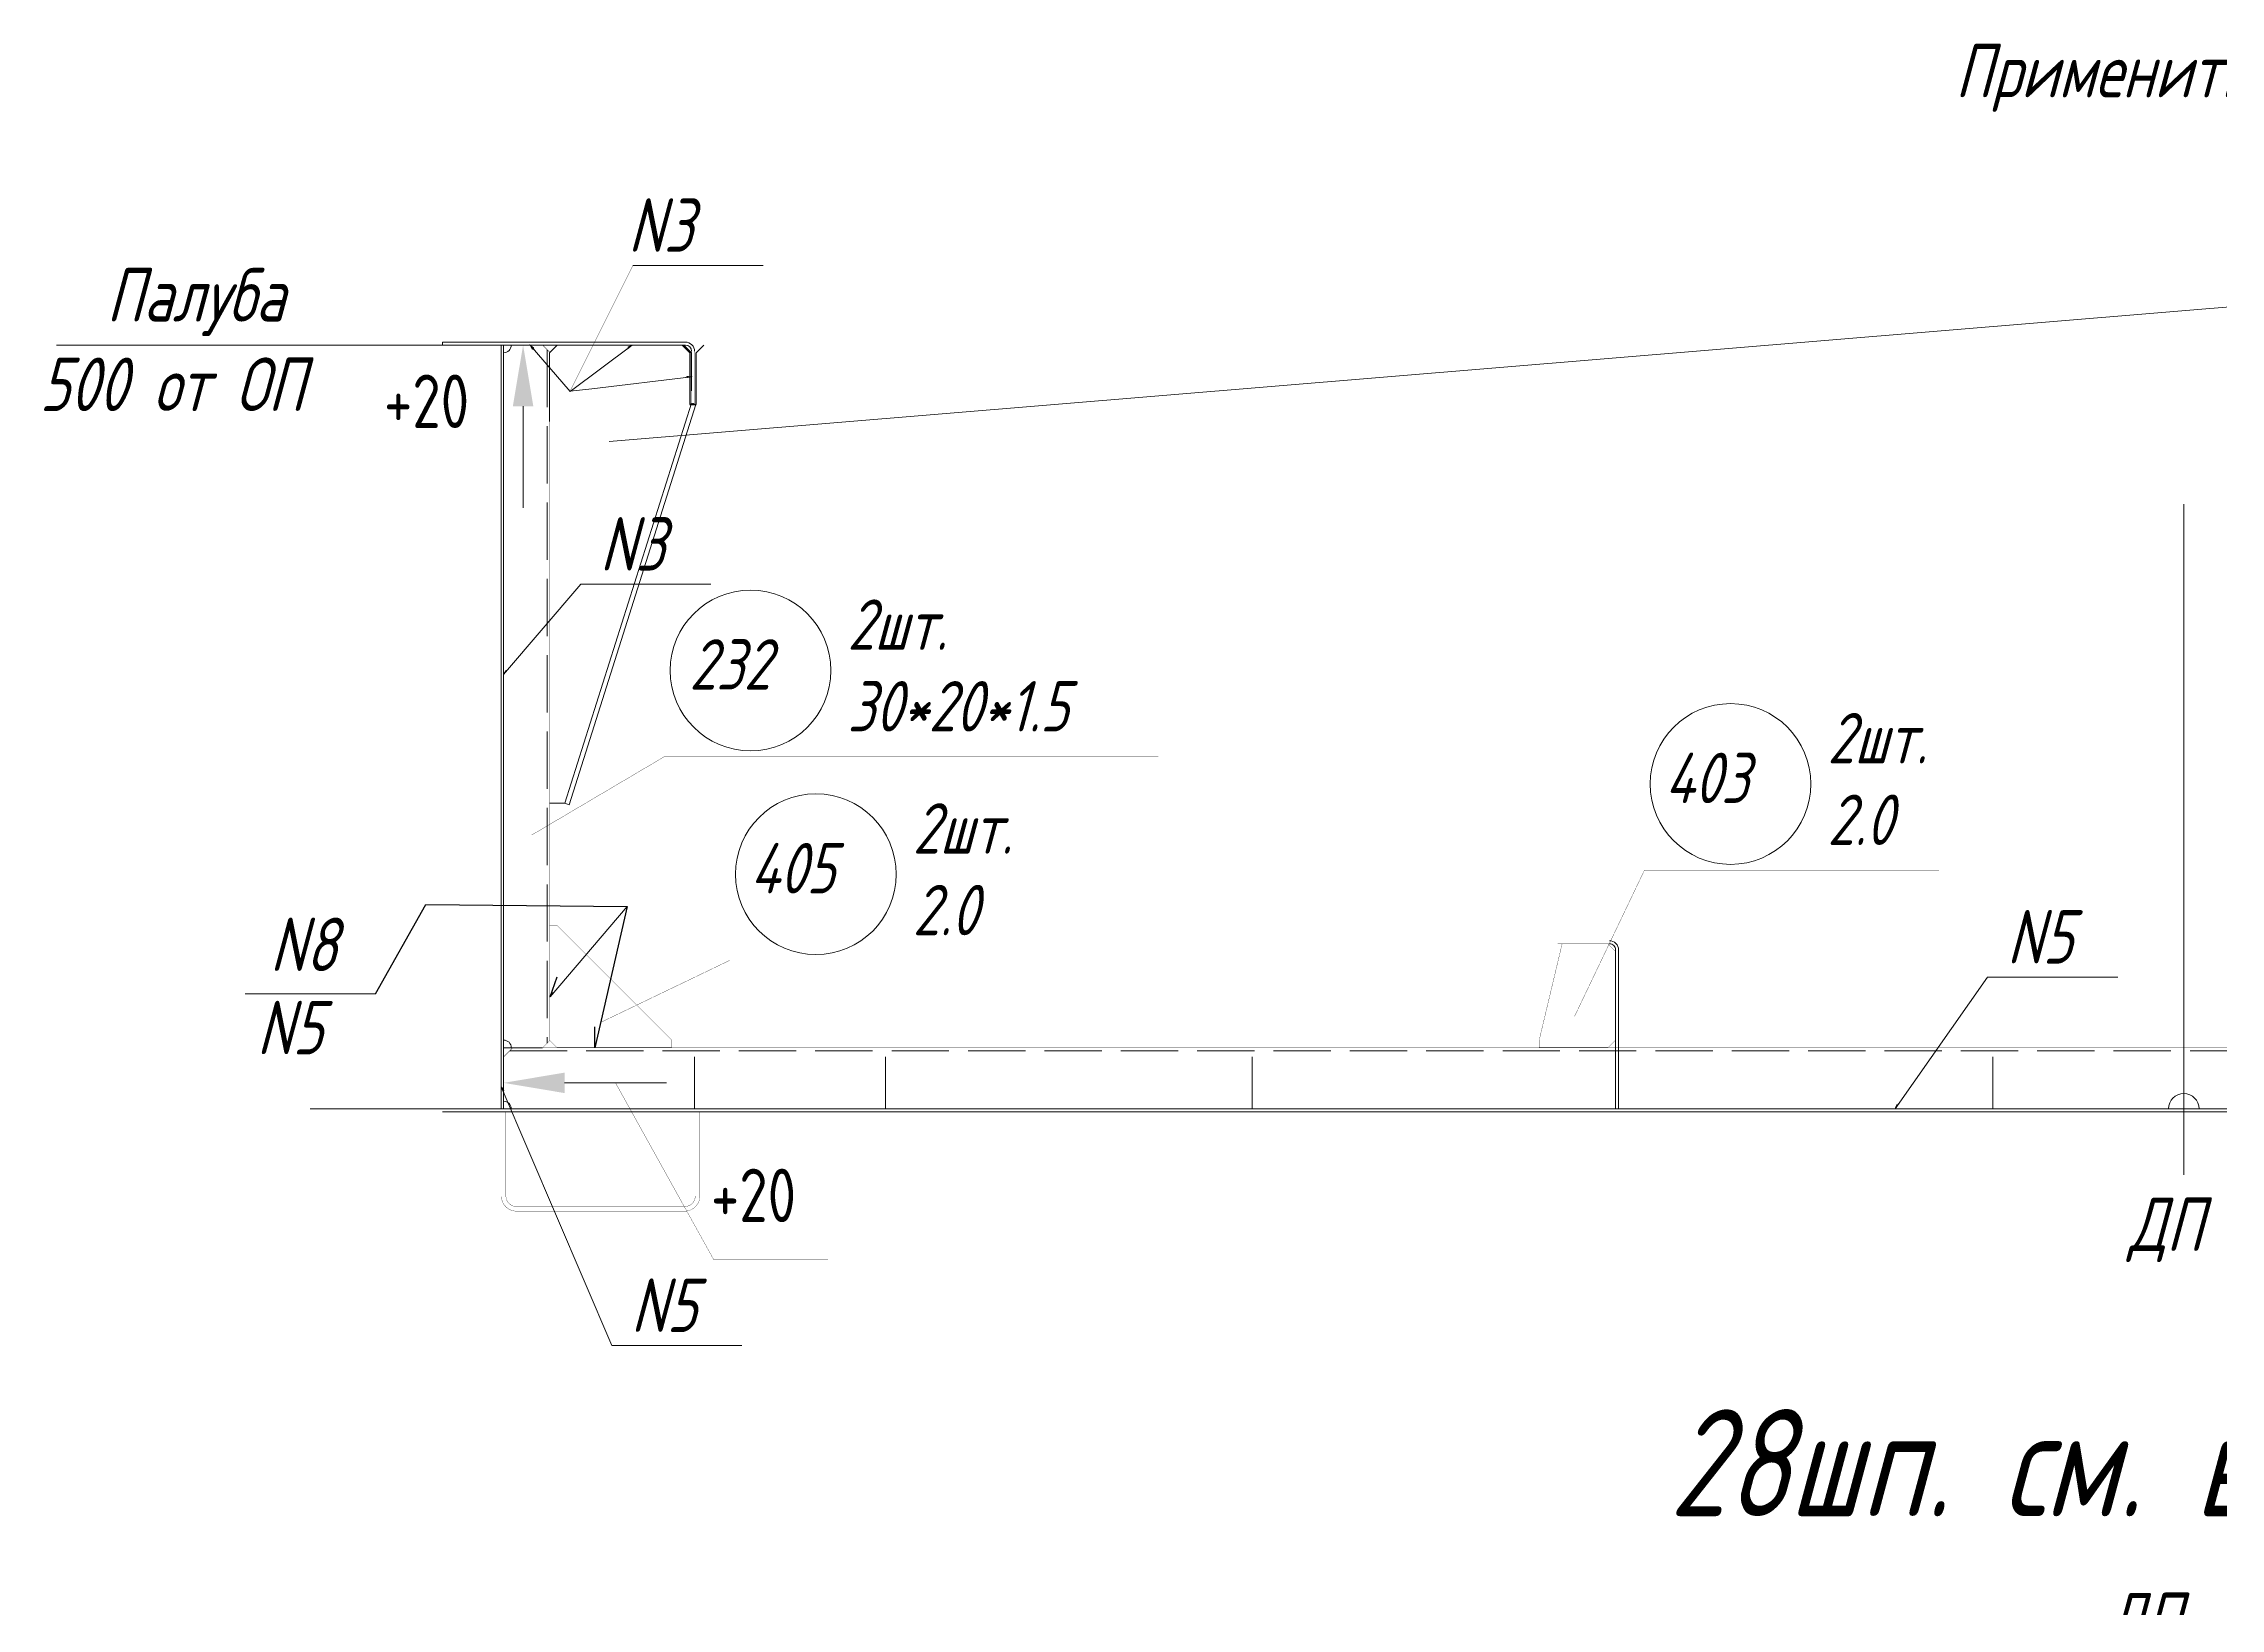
# Model space of a CAD drawing. Header units: millimetres. Extents: x 77380 to 135900, y -10260 to 17301.
# Drawn here: x 124718 to 126143, y 790 to 1814 of the extents above; entities that cross this region are included whole.
import ezdxf

# ---------------------------------------------------------------- set-up
doc = ezdxf.new("R2010")
doc.units = ezdxf.units.MM
for name, pattern in [('K5LT32768', [0]), ('K5LT32769', [50, 37.5, -12.5]), ('K5LT32770', [0]), ('K5LT32772', [0]), ('K5LT32773', [50, 37.5, -12.5]), ('K5LT32780', [0]), ('K5LT32784', [850.2, 600, -125, 0.2, -125]), ('K5LT32789', [340.2, 240, -50, 0.2, -50]), ('K5LT32790', [0]), ('K5LT32831', [0]), ('K5LT32835', [0]), ('K5LT_THIN', [0])]:
    doc.linetypes.add(name, pattern=pattern)
doc.styles.add('KTEXTSTYLE', font='GOST_AU.SHX', dxfattribs={"width": 0.96, "height": 5})

# ---------------------------------------------------------------- blocks, each defined once
blk = doc.blocks.new('U177')
blk.add_hatch(color=7).paths.add_polyline_path([(124479.8, 16207), (124493.2, 16207), (124486.5, 16247)])
at = {"color": 7, "linetype": 'K5LT32831', "lineweight": 9}
blk.add_line((124486.5, 16207), (124486.5, 16140.5), dxfattribs=at)
blk = doc.blocks.new('U178')
blk.add_hatch(color=7).paths.add_polyline_path([(124513.7, 15757.3), (124513.7, 15770.7), (124473.7, 15764)])
at = {"color": 7, "linetype": 'K5LT32831', "lineweight": 9}
blk.add_line((124513.7, 15764), (124580.3, 15764), dxfattribs=at)
blk = doc.blocks.new('U180')
at = {"color": 7, "linetype": 'K5LT_THIN', "lineweight": 18}
for p, q in [((125445.3, 15833.2), (125384.7, 15747)), ((125384.7, 15747), (125387, 15750.3))]:
    blk.add_line(p, q, dxfattribs=at)
at = {"color": 7, "linetype": 'K5LT32835', "lineweight": 18}
for p, q in [((125385.4, 15748.6), (125385.9, 15748.7)), ((125385.4, 15748.6), (125385.5, 15748.1)), ((125385.4, 15748.5), (125385.9, 15748.6)), ((125385.5, 15748.8), (125386.1, 15748.9)), ((125385.5, 15748.8), (125385.6, 15748.3)), ((125385.5, 15748.7), (125386, 15748.8)), ((125385.5, 15748.7), (125386, 15748.8)), ((125385.5, 15748.7), (125385.6, 15748.2)), ((125385.6, 15749.1), (125386.3, 15749.2)), ((125385.6, 15749), (125386.2, 15749.1)), ((125385.6, 15748.9), (125386.2, 15749.1)), ((125385.6, 15749), (125385.7, 15748.4)), ((125385.6, 15748.9), (125386.1, 15749)), ((125385.6, 15748.9), (125385.7, 15748.3)), ((125385.7, 15749.3), (125386.4, 15749.4)), ((125385.7, 15749.2), (125386.4, 15749.3)), ((125385.7, 15749.2), (125386.3, 15749.3)), ((125385.7, 15749.2), (125385.8, 15748.6)), ((125385.7, 15749.1), (125385.8, 15748.5)), ((125385.8, 15749.5), (125386.3, 15749.6)), ((125385.8, 15749.4), (125386.3, 15749.5)), ((125385.8, 15749.4), (125386.4, 15749.5)), ((125385.8, 15749.4), (125385.9, 15748.7)), ((125385.8, 15749.3), (125385.9, 15748.6)), ((125385.9, 15749.8), (125386.1, 15748.9)), ((125385.9, 15749.7), (125386, 15748.9)), ((125385.9, 15749.7), (125386, 15749.7)), ((125385.9, 15749.6), (125386.1, 15749.7)), ((125385.9, 15749.6), (125386, 15748.8)), ((125385.9, 15749.6), (125386.2, 15749.6)), ((125386, 15749.8), (125386.1, 15749)), ((125386, 15749.8), (125386, 15749.8)), ((125386.1, 15749.7), (125386.2, 15749.1)), ((125386.2, 15749.7), (125386.2, 15749.2)), ((125386.2, 15749.6), (125386.3, 15749.2)), ((125386.3, 15749.6), (125386.3, 15749.3)), ((125386.4, 15749.5), (125386.4, 15749.4)), ((125386.5, 15749.5), (125386.5, 15749.5)), ((125384.7, 15747), (125384.7, 15747)), ((125384.8, 15747.3), (125384.9, 15747.3)), ((125384.8, 15747.2), (125384.9, 15747.2)), ((125384.8, 15747.2), (125384.9, 15747.2)), ((125384.8, 15747.1), (125384.8, 15747.1)), ((125384.8, 15747.1), (125384.8, 15747.1)), ((125384.8, 15747.1), (125384.8, 15747.1)), ((125384.9, 15747.5), (125385, 15747.3)), ((125384.9, 15747.5), (125385.1, 15747.5)), ((125384.9, 15747.4), (125384.9, 15747.2)), ((125384.9, 15747.4), (125385, 15747.4)), ((125384.9, 15747.3), (125385, 15747.4)), ((125385, 15747.7), (125385.1, 15747.5)), ((125385, 15747.7), (125385.2, 15747.7)), ((125385, 15747.6), (125385.2, 15747.7)), ((125385, 15747.6), (125385, 15747.4)), ((125385, 15747.6), (125385.1, 15747.6)), ((125385.1, 15747.9), (125385.2, 15747.6)), ((125385.1, 15747.9), (125385.4, 15747.9)), ((125385.1, 15747.8), (125385.3, 15747.9)), ((125385.1, 15747.8), (125385.1, 15747.5)), ((125385.1, 15747.8), (125385.3, 15747.8)), ((125385.2, 15748.2), (125385.6, 15748.2)), ((125385.2, 15748.1), (125385.5, 15748.2)), ((125385.2, 15748.1), (125385.3, 15747.8)), ((125385.2, 15748), (125385.5, 15748.1)), ((125385.2, 15748), (125385.2, 15747.7)), ((125385.2, 15748), (125385.4, 15748)), ((125385.3, 15748.4), (125385.8, 15748.5)), ((125385.3, 15748.4), (125385.4, 15748)), ((125385.3, 15748.3), (125385.7, 15748.4)), ((125385.3, 15748.3), (125385.4, 15747.9)), ((125385.3, 15748.3), (125385.7, 15748.3)), ((125385.3, 15748.2), (125385.3, 15747.8)), ((125385.4, 15748.5), (125385.5, 15748.1)), ((125385.4, 15748.5), (125385.8, 15748.5))]:
    blk.add_line(p, q, dxfattribs=at)
at = {"color": 7, "linetype": 'K5LT32835', "const_width": 0.18}
blk.add_lwpolyline([(125386.5, 15749.5), (125384.7, 15747), (125386, 15749.8)], close=True, dxfattribs=at)
blk = doc.blocks.new('U182')
at = {"color": 7, "linetype": 'K5LT_THIN', "lineweight": 18}
for p, q in [((124524.2, 16090.4), (124473.7, 16031.3)), ((124473.7, 16031.3), (124476.3, 16034.4))]:
    blk.add_line(p, q, dxfattribs=at)
at = {"color": 7, "linetype": 'K5LT32835', "lineweight": 18}
for p, q in [((124475, 16033.7), (124475.6, 16033.7)), ((124475, 16033.6), (124475.7, 16033.6)), ((124475.1, 16033.8), (124475.2, 16033)), ((124475.1, 16033.8), (124475.5, 16033.8)), ((124475.1, 16033.7), (124475.5, 16033.8)), ((124475.1, 16033.7), (124475.1, 16032.9)), ((124475.2, 16034), (124475.3, 16033.1)), ((124475.2, 16034), (124475.2, 16034)), ((124475.2, 16033.9), (124475.2, 16033.1)), ((124475.2, 16033.9), (124475.3, 16033.9)), ((124475.2, 16033.9), (124475.4, 16033.9)), ((124475.3, 16034), (124475.3, 16033.2)), ((124475.4, 16033.9), (124475.5, 16033.3)), ((124475.4, 16033.9), (124475.4, 16033.3)), ((124475.5, 16033.8), (124475.5, 16033.4)), ((124475.6, 16033.7), (124475.6, 16033.5)), ((124475.6, 16033.7), (124475.6, 16033.5)), ((124473.8, 16031.5), (124473.8, 16031.4)), ((124473.8, 16031.5), (124473.9, 16031.5)), ((124473.8, 16031.4), (124473.8, 16031.4)), ((124473.8, 16031.4), (124473.8, 16031.4)), ((124473.9, 16031.7), (124473.9, 16031.6)), ((124473.9, 16031.7), (124474, 16031.7)), ((124473.9, 16031.6), (124473.9, 16031.5)), ((124473.9, 16031.6), (124474, 16031.6)), ((124473.9, 16031.5), (124473.9, 16031.5)), ((124474, 16031.9), (124474.1, 16031.7)), ((124474, 16031.9), (124474.2, 16031.9)), ((124474, 16031.8), (124474, 16031.6)), ((124474, 16031.8), (124474.2, 16031.8)), ((124474, 16031.7), (124474.1, 16031.7)), ((124474.1, 16032), (124474.1, 16031.8)), ((124474.1, 16032), (124474.3, 16032)), ((124474.1, 16031.9), (124474.3, 16031.9)), ((124474.2, 16032.2), (124474.2, 16031.9)), ((124474.2, 16032.2), (124474.5, 16032.2)), ((124474.2, 16032.1), (124474.4, 16032.2)), ((124474.2, 16032.1), (124474.2, 16031.8)), ((124474.2, 16032.1), (124474.4, 16032.1)), ((124474.3, 16032.4), (124474.4, 16032)), ((124474.3, 16032.4), (124474.7, 16032.4)), ((124474.3, 16032.3), (124474.6, 16032.4)), ((124474.3, 16032.3), (124474.3, 16032)), ((124474.3, 16032.3), (124474.6, 16032.3)), ((124474.4, 16032.6), (124474.5, 16032.2)), ((124474.4, 16032.5), (124474.8, 16032.6)), ((124474.4, 16032.5), (124474.4, 16032.1)), ((124474.4, 16032.5), (124474.7, 16032.5)), ((124474.5, 16032.7), (124475, 16032.8)), ((124474.5, 16032.7), (124474.5, 16032.3)), ((124474.5, 16032.7), (124474.9, 16032.7)), ((124474.5, 16032.6), (124474.9, 16032.6)), ((124474.6, 16032.9), (124475.1, 16033)), ((124474.6, 16032.9), (124474.6, 16032.4)), ((124474.6, 16032.9), (124475.1, 16032.9)), ((124474.6, 16032.8), (124474.6, 16032.3)), ((124474.6, 16032.8), (124475, 16032.8)), ((124474.7, 16033.1), (124474.8, 16032.5)), ((124474.7, 16033.1), (124475.3, 16033.1)), ((124474.7, 16033), (124474.7, 16032.5)), ((124474.7, 16033), (124475.2, 16033)), ((124474.8, 16033.3), (124474.9, 16032.7)), ((124474.8, 16033.3), (124475.4, 16033.3)), ((124474.8, 16033.2), (124474.8, 16032.6)), ((124474.8, 16033.2), (124475.4, 16033.2)), ((124474.8, 16033.1), (124475.3, 16033.2)), ((124474.9, 16033.5), (124475, 16032.8)), ((124474.9, 16033.5), (124475.6, 16033.5)), ((124474.9, 16033.4), (124474.9, 16032.7)), ((124474.9, 16033.4), (124475.6, 16033.4)), ((124474.9, 16033.3), (124475.5, 16033.4)), ((124475, 16033.6), (124475.1, 16032.9)), ((124475, 16033.5), (124475.7, 16033.6)), ((124475.7, 16033.6), (124475.7, 16033.6))]:
    blk.add_line(p, q, dxfattribs=at)
at = {"color": 7, "linetype": 'K5LT32835', "const_width": 0.18}
blk.add_lwpolyline([(124475.7, 16033.6), (124473.7, 16031.3), (124475.2, 16034)], close=True, dxfattribs=at)
blk = doc.blocks.new('U183')
at = {"color": 7, "linetype": 'K5LT_THIN', "lineweight": 18}
for p, q in [((124472.2, 15761.5), (124473.8, 15757.8)), ((124544.5, 15592), (124472.2, 15761.5))]:
    blk.add_line(p, q, dxfattribs=at)
at = {"color": 7, "linetype": 'K5LT32835', "lineweight": 18}
for p, q in [((124472.3, 15761.5), (124472.3, 15761.5)), ((124472.3, 15761.5), (124472.3, 15761.4)), ((124472.3, 15761.4), (124472.3, 15761.4)), ((124472.3, 15761.4), (124472.3, 15761.4)), ((124472.4, 15761.3), (124472.3, 15761.3)), ((124472.4, 15761.3), (124472.4, 15761.2)), ((124472.4, 15761.3), (124472.4, 15761.3)), ((124472.5, 15761.1), (124472.4, 15761.2)), ((124472.5, 15761.2), (124472.4, 15761.2)), ((124472.5, 15761.2), (124472.4, 15761.1)), ((124472.6, 15761), (124472.4, 15761.1)), ((124472.5, 15761.2), (124472.5, 15761)), ((124472.5, 15761.1), (124472.5, 15761)), ((124472.7, 15760.9), (124472.5, 15761)), ((124472.6, 15761), (124472.5, 15760.9)), ((124472.7, 15760.8), (124472.5, 15760.9)), ((124472.8, 15760.7), (124472.5, 15760.8)), ((124472.6, 15761), (124472.6, 15760.8)), ((124472.7, 15760.9), (124472.6, 15760.7)), ((124472.7, 15760.8), (124472.6, 15760.6)), ((124472.9, 15760.5), (124472.6, 15760.7)), ((124472.9, 15760.6), (124472.6, 15760.7)), ((124473, 15760.4), (124472.6, 15760.6)), ((124472.8, 15760.8), (124472.7, 15760.5)), ((124472.8, 15760.7), (124472.7, 15760.5)), ((124472.8, 15760.6), (124472.7, 15760.4)), ((124473, 15760.4), (124472.7, 15760.5)), ((124473.1, 15760.3), (124472.7, 15760.4)), ((124472.9, 15760.6), (124472.8, 15760.3)), ((124473, 15760.5), (124472.8, 15760.1)), ((124472.9, 15760.5), (124472.8, 15760.2)), ((124473.2, 15760.1), (124472.8, 15760.3)), ((124473.2, 15760.2), (124472.8, 15760.3)), ((124473.3, 15760), (124472.8, 15760.2)), ((124473, 15760.4), (124472.9, 15760)), ((124473.1, 15760.3), (124472.9, 15760)), ((124473.4, 15759.9), (124472.9, 15760.1)), ((124473.4, 15759.8), (124472.9, 15760)), ((124473.5, 15759.7), (124472.9, 15759.9)), ((124473.1, 15760.3), (124473, 15759.9)), ((124473.2, 15760.2), (124473, 15759.8)), ((124473.2, 15760.1), (124473, 15759.7)), ((124473.6, 15759.5), (124473, 15759.8)), ((124473.6, 15759.6), (124473, 15759.8)), ((124473.7, 15759.4), (124473, 15759.7)), ((124473.2, 15760.1), (124473.1, 15759.6)), ((124473.3, 15760), (124473.1, 15759.5)), ((124473.3, 15760), (124473.1, 15759.5)), ((124473.8, 15759.3), (124473.1, 15759.6)), ((124473.8, 15759.2), (124473.1, 15759.5)), ((124473.9, 15759.1), (124473.1, 15759.4)), ((124473.4, 15759.9), (124473.2, 15759.4)), ((124473.5, 15759.8), (124473.2, 15759.2)), ((124473.4, 15759.8), (124473.2, 15759.3)), ((124473.9, 15759), (124473.2, 15759.3)), ((124474, 15759), (124473.2, 15759.3)), ((124473.8, 15758.9), (124473.2, 15759.2)), ((124473.5, 15759.7), (124473.3, 15759.1)), ((124473.6, 15759.6), (124473.3, 15759)), ((124473.5, 15759.6), (124473.3, 15759.1)), ((124473.8, 15758.9), (124473.3, 15759.1)), ((124473.7, 15758.9), (124473.3, 15759)), ((124473.7, 15759.5), (124473.4, 15758.8)), ((124473.6, 15759.5), (124473.4, 15758.9)), ((124473.6, 15758.8), (124473.4, 15758.9)), ((124473.4, 15758.8), (124473.4, 15758.8)), ((124473.5, 15758.8), (124473.4, 15758.8)), ((124473.7, 15759.4), (124473.5, 15758.8)), ((124473.8, 15759.3), (124473.6, 15758.9)), ((124473.8, 15759.3), (124473.6, 15758.8)), ((124473.8, 15759.2), (124473.7, 15758.9)), ((124473.9, 15759.1), (124473.8, 15758.9)), ((124473.9, 15759.1), (124473.9, 15759)), ((124474, 15759), (124474, 15759))]:
    blk.add_line(p, q, dxfattribs=at)
at = {"color": 7, "linetype": 'K5LT32835', "const_width": 0.18}
blk.add_lwpolyline([(124473.4, 15758.8), (124472.2, 15761.5), (124474, 15759)], close=True, dxfattribs=at)
blk = doc.blocks.new('U188')
at = {"color": 7, "linetype": 'K5LT32835', "lineweight": 18}
for p, q in [((124491.1, 16247), (124491.1, 16247)), ((124491.1, 16247), (124491.1, 16246.9)), ((124491.2, 16246.9), (124491.1, 16246.9)), ((124491.2, 16246.9), (124491.2, 16246.8)), ((124491.2, 16246.9), (124491.2, 16246.9)), ((124491.3, 16246.8), (124491.2, 16246.8)), ((124491.4, 16246.8), (124491.3, 16246.8)), ((124491.3, 16246.8), (124491.3, 16246.7)), ((124491.3, 16246.8), (124491.3, 16246.7)), ((124491.4, 16246.7), (124491.3, 16246.7)), ((124491.4, 16246.7), (124491.4, 16246.6)), ((124491.6, 16246.5), (124491.4, 16246.6)), ((124491.5, 16246.6), (124491.4, 16246.6)), ((124491.5, 16246.7), (124491.5, 16246.5)), ((124491.5, 16246.6), (124491.5, 16246.5)), ((124491.7, 16246.5), (124491.5, 16246.5)), ((124491.8, 16246.4), (124491.5, 16246.4)), ((124491.6, 16246.6), (124491.6, 16246.4)), ((124491.7, 16246.5), (124491.6, 16246.3)), ((124491.9, 16246.3), (124491.6, 16246.4)), ((124491.7, 16246.5), (124491.7, 16246.3)), ((124492, 16246.3), (124491.7, 16246.3)), ((124492.1, 16246.2), (124491.7, 16246.2)), ((124491.8, 16246.4), (124491.8, 16246.1)), ((124491.8, 16246.4), (124491.8, 16246.2)), ((124492.2, 16246.1), (124491.8, 16246.2)), ((124492.3, 16246.1), (124491.8, 16246.1)), ((124492, 16246.3), (124491.9, 16246)), ((124491.9, 16246.3), (124491.9, 16246.1)), ((124492.4, 16246), (124491.9, 16246)), ((124492, 16246.3), (124492, 16245.9)), ((124492.1, 16246.2), (124492, 16245.8)), ((124492.4, 16245.9), (124492, 16246)), ((124492.5, 16245.8), (124492, 16245.9)), ((124492.1, 16246.2), (124492.1, 16245.8)), ((124492.6, 16245.8), (124492.1, 16245.8)), ((124492.7, 16245.7), (124492.1, 16245.7)), ((124492.3, 16246.1), (124492.2, 16245.6)), ((124492.2, 16246.1), (124492.2, 16245.7)), ((124492.8, 16245.6), (124492.2, 16245.7)), ((124492.4, 16246), (124492.3, 16245.5)), ((124492.3, 16246), (124492.3, 16245.6)), ((124492.9, 16245.6), (124492.3, 16245.6)), ((124493, 16245.5), (124492.3, 16245.5)), ((124492.4, 16245.9), (124492.4, 16245.4)), ((124493.1, 16245.4), (124492.4, 16245.5)), ((124493.2, 16245.4), (124492.4, 16245.4)), ((124492.5, 16245.9), (124492.5, 16245.4)), ((124492.6, 16245.8), (124492.5, 16245.3)), ((124493.3, 16245.2), (124492.5, 16245.3)), ((124493.3, 16245.3), (124492.5, 16245.3)), ((124492.6, 16245.8), (124492.6, 16245.2)), ((124492.7, 16245.7), (124492.6, 16245.2)), ((124493.4, 16245.1), (124492.6, 16245.2)), ((124492.7, 16245.7), (124492.7, 16245.1)), ((124493.4, 16245), (124492.7, 16245.1)), ((124493.4, 16245.1), (124492.7, 16245.1)), ((124492.9, 16245.6), (124492.8, 16245)), ((124492.8, 16245.6), (124492.8, 16245)), ((124493.3, 16245), (124492.8, 16245)), ((124493.2, 16244.9), (124492.8, 16244.9)), ((124493, 16245.5), (124492.9, 16244.8)), ((124492.9, 16245.5), (124492.9, 16244.9)), ((124493.2, 16244.8), (124492.9, 16244.9)), ((124493, 16245.5), (124493, 16244.8)), ((124493.1, 16244.8), (124493, 16244.8)), ((124493, 16244.7), (124493, 16244.7)), ((124493.2, 16245.4), (124493.1, 16244.8)), ((124493.1, 16245.4), (124493.1, 16244.8)), ((124493.2, 16245.3), (124493.2, 16244.9)), ((124493.3, 16245.3), (124493.3, 16244.9)), ((124493.3, 16245.2), (124493.3, 16245)), ((124493.4, 16245.2), (124493.4, 16245.1)), ((124493.5, 16245.1), (124493.5, 16245.1))]:
    blk.add_line(p, q, dxfattribs=at)
at = {"color": 7, "linetype": 'K5LT_THIN', "lineweight": 18}
for p, q in [((124491.1, 16247), (124493.7, 16244)), ((124517.3, 16216.7), (124491.1, 16247))]:
    blk.add_line(p, q, dxfattribs=at)
at = {"color": 7, "linetype": 'K5LT32835', "const_width": 0.18}
blk.add_lwpolyline([(124493, 16244.7), (124491.1, 16247), (124493.5, 16245.1)], close=True, dxfattribs=at)
blk = doc.blocks.new('U192')
at = {"color": 7, "linetype": 'K5LT_THIN', "lineweight": 18}
for p, q in [((124531.5, 16218.4), (124596.8, 16226.2)), ((124596.8, 16226.2), (124592.9, 16225.7))]:
    blk.add_line(p, q, dxfattribs=at)
at = {"color": 7, "linetype": 'K5LT32835', "lineweight": 18}
for p, q in [((124593.8, 16226.4), (124594.4, 16225.9)), ((124593.8, 16226.4), (124594.5, 16225.9)), ((124593.8, 16226.4), (124593.8, 16226.4)), ((124593.9, 16226.4), (124593.8, 16226.3)), ((124593.9, 16226.4), (124593.8, 16226.2)), ((124594, 16226.4), (124593.8, 16226.1)), ((124594.1, 16226.4), (124593.8, 16226)), ((124594.2, 16226.4), (124593.8, 16226)), ((124594.2, 16226.4), (124593.8, 16225.9)), ((124593.8, 16226.3), (124594.3, 16225.9)), ((124593.8, 16226.2), (124594.2, 16225.9)), ((124593.8, 16226.1), (124594.1, 16225.9)), ((124593.8, 16226), (124594, 16225.8)), ((124593.8, 16225.9), (124593.9, 16225.8)), ((124593.8, 16225.8), (124593.8, 16225.8)), ((124593.9, 16226.4), (124594.6, 16225.9)), ((124594.3, 16226.4), (124593.9, 16225.8)), ((124594, 16226.4), (124594.6, 16225.9)), ((124594.4, 16226.4), (124594, 16225.8)), ((124594.5, 16226.4), (124594.1, 16225.8)), ((124594.2, 16226.4), (124594.7, 16225.9)), ((124594.5, 16226.4), (124594.2, 16225.9)), ((124594.6, 16226.4), (124594.2, 16225.9)), ((124594.3, 16226.4), (124594.8, 16225.9)), ((124594.7, 16226.3), (124594.3, 16225.9)), ((124594.4, 16226.4), (124594.9, 16226)), ((124594.8, 16226.3), (124594.4, 16225.9)), ((124594.5, 16226.4), (124595, 16226)), ((124594.9, 16226.3), (124594.5, 16225.9)), ((124594.6, 16226.4), (124595.1, 16226)), ((124594.9, 16226.3), (124594.6, 16225.9)), ((124594.7, 16226.3), (124595.2, 16226)), ((124595, 16226.3), (124594.7, 16225.9)), ((124594.8, 16226.3), (124595.3, 16226)), ((124595.1, 16226.3), (124594.8, 16225.9)), ((124595.2, 16226.3), (124594.9, 16225.9)), ((124595, 16226.3), (124595.4, 16226)), ((124595.2, 16226.3), (124595, 16226)), ((124595.3, 16226.3), (124595, 16226)), ((124595.1, 16226.3), (124595.5, 16226)), ((124595.4, 16226.3), (124595.1, 16226)), ((124595.2, 16226.3), (124595.5, 16226)), ((124595.5, 16226.3), (124595.2, 16226)), ((124595.3, 16226.3), (124595.6, 16226)), ((124595.5, 16226.3), (124595.3, 16226)), ((124595.4, 16226.3), (124595.7, 16226)), ((124595.6, 16226.3), (124595.4, 16226)), ((124595.5, 16226.3), (124595.8, 16226.1)), ((124595.7, 16226.3), (124595.5, 16226)), ((124595.6, 16226.3), (124595.9, 16226.1)), ((124595.8, 16226.3), (124595.6, 16226)), ((124595.8, 16226.3), (124595.7, 16226)), ((124595.8, 16226.3), (124596, 16226.1)), ((124595.9, 16226.2), (124595.8, 16226.1)), ((124596, 16226.2), (124595.8, 16226.1)), ((124595.9, 16226.3), (124596.1, 16226.1)), ((124596.1, 16226.2), (124595.9, 16226.1)), ((124596, 16226.2), (124596.2, 16226.1)), ((124596.1, 16226.2), (124596, 16226.1)), ((124596.1, 16226.2), (124596.3, 16226.1)), ((124596.2, 16226.2), (124596.1, 16226.1)), ((124596.2, 16226.2), (124596.3, 16226.1)), ((124596.3, 16226.2), (124596.2, 16226.1)), ((124596.3, 16226.2), (124596.4, 16226.1)), ((124596.4, 16226.2), (124596.3, 16226.1)), ((124596.4, 16226.2), (124596.5, 16226.1)), ((124596.4, 16226.2), (124596.4, 16226.1)), ((124596.5, 16226.2), (124596.5, 16226.1)), ((124596.6, 16226.2), (124596.6, 16226.2)), ((124596.6, 16226.2), (124596.6, 16226.1)), ((124596.7, 16226.2), (124596.7, 16226.2)), ((124596.7, 16226.2), (124596.7, 16226.2)), ((124596.8, 16226.2), (124596.7, 16226.2)), ((124596.8, 16226.2), (124596.8, 16226.2))]:
    blk.add_line(p, q, dxfattribs=at)
at = {"color": 7, "linetype": 'K5LT32835', "const_width": 0.18}
blk.add_lwpolyline([(124593.8, 16225.8), (124596.8, 16226.2), (124593.8, 16226.4)], close=True, dxfattribs=at)
blk = doc.blocks.new('U193')
at = {"color": 7, "linetype": 'K5LT_THIN', "lineweight": 18}
for p, q in [((124517.3, 16216.7), (124558, 16247)), ((124558, 16247), (124554.8, 16244.6))]:
    blk.add_line(p, q, dxfattribs=at)
at = {"color": 7, "linetype": 'K5LT32835', "lineweight": 18}
for p, q in [((124555.2, 16245.7), (124555.2, 16245.7)), ((124555.4, 16245.8), (124555.3, 16245.5)), ((124555.3, 16245.7), (124556.1, 16245.6)), ((124555.3, 16245.7), (124555.3, 16245.6)), ((124555.3, 16245.6), (124555.9, 16245.5)), ((124555.3, 16245.6), (124556, 16245.5)), ((124555.4, 16245.8), (124556.2, 16245.6)), ((124555.4, 16245.8), (124555.4, 16245.5)), ((124555.5, 16245.8), (124555.4, 16245.4)), ((124555.4, 16245.5), (124555.9, 16245.4)), ((124555.4, 16245.4), (124555.8, 16245.4)), ((124555.6, 16245.9), (124555.5, 16245.3)), ((124555.5, 16245.8), (124556.2, 16245.7)), ((124555.5, 16245.4), (124555.7, 16245.3)), ((124555.5, 16245.3), (124555.7, 16245.3)), ((124555.6, 16245.9), (124556.3, 16245.7)), ((124555.6, 16245.9), (124555.6, 16245.2)), ((124555.7, 16245.9), (124555.6, 16245.2)), ((124555.6, 16245.2), (124555.6, 16245.2)), ((124555.8, 16246), (124555.7, 16245.3)), ((124555.7, 16245.9), (124556.4, 16245.8)), ((124555.9, 16246), (124555.8, 16245.3)), ((124555.9, 16246), (124555.8, 16245.4)), ((124555.8, 16245.9), (124556.4, 16245.9)), ((124556, 16246.1), (124555.9, 16245.4)), ((124555.9, 16246), (124556.5, 16245.9)), ((124556.1, 16246.1), (124556, 16245.5)), ((124556.1, 16246.1), (124556, 16245.6)), ((124556, 16246), (124556.6, 16246)), ((124556.2, 16246.2), (124556.1, 16245.6)), ((124556.1, 16246.1), (124556.7, 16246)), ((124556.3, 16246.2), (124556.2, 16245.7)), ((124556.2, 16246.1), (124556.7, 16246.1)), ((124556.3, 16246.2), (124556.8, 16246.1)), ((124556.3, 16246.2), (124556.3, 16245.7)), ((124556.4, 16246.2), (124556.3, 16245.8)), ((124556.5, 16246.3), (124556.4, 16245.8)), ((124556.4, 16246.2), (124556.9, 16246.2)), ((124556.5, 16246.3), (124556.9, 16246.2)), ((124556.5, 16246.3), (124556.5, 16245.9)), ((124556.6, 16246.3), (124556.5, 16245.9)), ((124556.7, 16246.4), (124556.6, 16246)), ((124556.6, 16246.3), (124557, 16246.3)), ((124556.7, 16246.4), (124557.1, 16246.3)), ((124556.7, 16246.4), (124556.7, 16246)), ((124556.9, 16246.5), (124556.8, 16246.1)), ((124556.8, 16246.4), (124557.2, 16246.4)), ((124556.8, 16246.4), (124556.8, 16246.1)), ((124556.9, 16246.5), (124557.2, 16246.4)), ((124557, 16246.5), (124556.9, 16246.2)), ((124557, 16246.5), (124557.3, 16246.5)), ((124557, 16246.5), (124557, 16246.3)), ((124557.1, 16246.6), (124557.4, 16246.5)), ((124557.1, 16246.6), (124557.1, 16246.3)), ((124557.2, 16246.6), (124557.1, 16246.4)), ((124557.2, 16246.6), (124557.5, 16246.6)), ((124557.2, 16246.6), (124557.2, 16246.4)), ((124557.3, 16246.7), (124557.5, 16246.7)), ((124557.3, 16246.7), (124557.3, 16246.5)), ((124557.4, 16246.7), (124557.3, 16246.5)), ((124557.4, 16246.7), (124557.6, 16246.7)), ((124557.4, 16246.7), (124557.4, 16246.6)), ((124557.5, 16246.8), (124557.7, 16246.8)), ((124557.5, 16246.8), (124557.5, 16246.6)), ((124557.6, 16246.8), (124557.7, 16246.8)), ((124557.6, 16246.8), (124557.6, 16246.7)), ((124557.6, 16246.8), (124557.6, 16246.7)), ((124557.7, 16246.9), (124557.8, 16246.9)), ((124557.7, 16246.9), (124557.7, 16246.8)), ((124557.8, 16246.9), (124557.9, 16246.9)), ((124557.8, 16246.9), (124557.8, 16246.8)), ((124557.9, 16246.9), (124557.8, 16246.9)), ((124557.9, 16247), (124558, 16247)), ((124557.9, 16247), (124557.9, 16246.9))]:
    blk.add_line(p, q, dxfattribs=at)
at = {"color": 7, "linetype": 'K5LT32835', "const_width": 0.18}
blk.add_lwpolyline([(124555.6, 16245.2), (124558, 16247), (124555.2, 16245.7)], close=True, dxfattribs=at)
blk = doc.blocks.new('U194')
at = {"color": 7, "linetype": 'K5LT32835', "lineweight": 18}
for p, q in [((124491.1, 16247), (124491.1, 16247)), ((124491.1, 16246.9), (124491.1, 16246.9)), ((124491.1, 16246.9), (124491.2, 16246.9)), ((124491.1, 16246.9), (124491.1, 16246.9)), ((124491.2, 16246.7), (124491.3, 16246.8)), ((124491.2, 16246.8), (124491.2, 16246.8)), ((124491.2, 16246.8), (124491.2, 16246.8)), ((124491.2, 16246.7), (124491.3, 16246.7)), ((124491.2, 16246.7), (124491.3, 16246.7)), ((124491.3, 16246.6), (124491.3, 16246.7)), ((124491.3, 16246.6), (124491.4, 16246.6)), ((124491.3, 16246.5), (124491.5, 16246.5)), ((124491.4, 16246.4), (124491.4, 16246.6)), ((124491.4, 16246.5), (124491.4, 16246.6)), ((124491.4, 16246.5), (124491.5, 16246.5)), ((124491.4, 16246.4), (124491.6, 16246.4)), ((124491.4, 16246.3), (124491.6, 16246.3)), ((124491.5, 16246.3), (124491.5, 16246.5)), ((124491.5, 16246.2), (124491.5, 16246.4)), ((124491.5, 16246.3), (124491.7, 16246.3)), ((124491.5, 16246.2), (124491.8, 16246.2)), ((124491.5, 16246.1), (124491.8, 16246.1)), ((124491.6, 16246.1), (124491.6, 16246.4)), ((124491.6, 16246), (124491.7, 16246.3)), ((124491.6, 16246.1), (124491.9, 16246.1)), ((124491.6, 16246), (124491.9, 16246)), ((124491.7, 16245.9), (124491.7, 16246.2)), ((124491.7, 16245.9), (124492, 16245.8)), ((124491.7, 16245.9), (124492, 16245.9)), ((124491.7, 16245.8), (124492.1, 16245.8)), ((124491.8, 16245.8), (124491.8, 16246.2)), ((124491.8, 16245.7), (124491.8, 16246.1)), ((124491.8, 16245.7), (124492.2, 16245.6)), ((124491.8, 16245.7), (124492.2, 16245.7)), ((124491.8, 16245.6), (124492.3, 16245.6)), ((124491.9, 16245.5), (124492, 16246)), ((124491.9, 16245.6), (124491.9, 16246)), ((124491.9, 16245.5), (124492.4, 16245.4)), ((124491.9, 16245.5), (124492.3, 16245.5)), ((124492, 16245.4), (124492, 16245.9)), ((124492, 16245.3), (124492.1, 16245.8)), ((124492, 16245.4), (124492.5, 16245.4)), ((124492, 16245.3), (124492.6, 16245.2)), ((124492, 16245.3), (124492.5, 16245.3)), ((124492.1, 16245.1), (124492.2, 16245.7)), ((124492.1, 16245.2), (124492.1, 16245.7)), ((124492.1, 16245.2), (124492.6, 16245.2)), ((124492.1, 16245.1), (124492.8, 16245)), ((124492.1, 16245.1), (124492.7, 16245.1)), ((124492.2, 16245), (124492.3, 16245.6)), ((124492.2, 16245), (124492.8, 16245)), ((124492.2, 16244.9), (124492.9, 16244.9)), ((124492.3, 16244.8), (124492.4, 16245.5)), ((124492.3, 16244.9), (124492.3, 16245.5)), ((124492.3, 16244.9), (124492.9, 16244.8)), ((124492.3, 16244.8), (124493, 16244.8)), ((124492.3, 16244.7), (124493, 16244.7)), ((124492.4, 16244.7), (124492.4, 16245.4)), ((124492.4, 16244.6), (124492.5, 16245.3)), ((124492.4, 16244.7), (124492.9, 16244.6)), ((124492.4, 16244.6), (124492.8, 16244.6)), ((124492.4, 16244.5), (124492.8, 16244.5)), ((124492.5, 16244.5), (124492.5, 16245.3)), ((124492.5, 16244.4), (124492.6, 16245.2)), ((124492.5, 16244.5), (124492.7, 16244.5)), ((124492.5, 16244.4), (124492.6, 16244.4)), ((124492.6, 16244.4), (124492.7, 16245.1)), ((124492.6, 16244.3), (124492.6, 16244.3)), ((124492.7, 16244.4), (124492.7, 16245.1)), ((124492.7, 16244.5), (124492.8, 16245)), ((124492.8, 16244.6), (124492.8, 16244.9)), ((124492.9, 16244.6), (124492.9, 16244.9)), ((124492.9, 16244.7), (124493, 16244.8)), ((124493, 16244.7), (124493, 16244.7))]:
    blk.add_line(p, q, dxfattribs=at)
at = {"color": 7, "linetype": 'K5LT_THIN', "lineweight": 18}
for p, q in [((124491.1, 16247), (124493.7, 16244)), ((124517.3, 16216.7), (124491.1, 16247))]:
    blk.add_line(p, q, dxfattribs=at)
at = {"color": 7, "linetype": 'K5LT32835', "const_width": 0.18}
blk.add_lwpolyline([(124493, 16244.7), (124491.1, 16247), (124492.6, 16244.3)], close=True, dxfattribs=at)
blk = doc.blocks.new('U119')
at = {"color": 7, "linetype": 'K5LT_THIN', "lineweight": 18}
for p, q in [((124519.6, 18063.9), (124469.2, 18004.8)), ((124469.2, 18004.8), (124471.8, 18007.8))]:
    blk.add_line(p, q, dxfattribs=at)
at = {"color": 7, "linetype": 'K5LT32835', "lineweight": 18}
for p, q in [((124469.2, 18004.9), (124469.2, 18004.9)), ((124469.2, 18004.9), (124469.3, 18004.9)), ((124469.2, 18004.8), (124469.2, 18004.8)), ((124469.2, 18004.8), (124469.2, 18004.8)), ((124469.3, 18005.1), (124469.4, 18005)), ((124469.3, 18005.1), (124469.4, 18005.1)), ((124469.3, 18005), (124469.4, 18005.1)), ((124469.3, 18005), (124469.3, 18004.9)), ((124469.3, 18005), (124469.3, 18005)), ((124469.4, 18005.3), (124469.6, 18005.3)), ((124469.4, 18005.2), (124469.6, 18005.3)), ((124469.4, 18005.2), (124469.4, 18005.1)), ((124469.4, 18005.2), (124469.5, 18005.2)), ((124469.5, 18005.4), (124469.7, 18005.5)), ((124469.5, 18005.4), (124469.5, 18005.2)), ((124469.5, 18005.4), (124469.7, 18005.4)), ((124469.5, 18005.3), (124469.5, 18005.1)), ((124469.6, 18005.6), (124469.9, 18005.7)), ((124469.6, 18005.6), (124469.6, 18005.4)), ((124469.6, 18005.6), (124469.9, 18005.6)), ((124469.6, 18005.5), (124469.6, 18005.3)), ((124469.6, 18005.5), (124469.8, 18005.5)), ((124469.7, 18005.8), (124470.1, 18005.9)), ((124469.7, 18005.8), (124469.8, 18005.5)), ((124469.7, 18005.8), (124470, 18005.8)), ((124469.7, 18005.7), (124469.7, 18005.4)), ((124469.7, 18005.7), (124470, 18005.7)), ((124469.8, 18006), (124469.9, 18005.6)), ((124469.8, 18006), (124470.2, 18006)), ((124469.8, 18005.9), (124469.8, 18005.6)), ((124469.8, 18005.9), (124470.1, 18005.9)), ((124469.9, 18006.2), (124470.4, 18006.2)), ((124469.9, 18006.1), (124469.9, 18005.7)), ((124469.9, 18006.1), (124470.3, 18006.1)), ((124469.9, 18006), (124470.3, 18006.1)), ((124470, 18006.4), (124470.5, 18006.4)), ((124470, 18006.3), (124470.1, 18005.8)), ((124470, 18006.3), (124470.5, 18006.3)), ((124470, 18006.2), (124470.4, 18006.3)), ((124470, 18006.2), (124470, 18005.8)), ((124470.1, 18006.5), (124470.7, 18006.6)), ((124470.1, 18006.5), (124470.2, 18006)), ((124470.1, 18006.4), (124470.6, 18006.5)), ((124470.1, 18006.4), (124470.1, 18005.9)), ((124470.2, 18006.7), (124470.8, 18006.8)), ((124470.2, 18006.7), (124470.3, 18006.1)), ((124470.2, 18006.6), (124470.8, 18006.7)), ((124470.2, 18006.6), (124470.2, 18006)), ((124470.2, 18006.6), (124470.7, 18006.6)), ((124470.3, 18006.9), (124471, 18007)), ((124470.3, 18006.9), (124470.4, 18006.2)), ((124470.3, 18006.8), (124471, 18006.9)), ((124470.3, 18006.8), (124470.3, 18006.2)), ((124470.3, 18006.8), (124470.9, 18006.8)), ((124470.4, 18007), (124471.1, 18007.1)), ((124470.4, 18007), (124470.5, 18006.3)), ((124470.4, 18007), (124471.1, 18007)), ((124470.5, 18007.2), (124470.9, 18007.3)), ((124470.5, 18007.2), (124470.6, 18006.4)), ((124470.5, 18007.2), (124470.9, 18007.2)), ((124470.5, 18007.1), (124471, 18007.2)), ((124470.5, 18007.1), (124470.5, 18006.4)), ((124470.6, 18007.4), (124470.7, 18006.6)), ((124470.6, 18007.4), (124470.7, 18007.4)), ((124470.6, 18007.4), (124470.7, 18007.4)), ((124470.6, 18007.3), (124470.6, 18006.5)), ((124470.6, 18007.3), (124470.8, 18007.3)), ((124470.7, 18007.4), (124470.8, 18006.7)), ((124470.8, 18007.4), (124470.8, 18006.7)), ((124470.8, 18007.3), (124470.9, 18006.8)), ((124470.9, 18007.2), (124470.9, 18006.9)), ((124471, 18007.2), (124471, 18006.9)), ((124471, 18007.1), (124471, 18007)), ((124471.1, 18007.1), (124471.1, 18007.1))]:
    blk.add_line(p, q, dxfattribs=at)
at = {"color": 7, "linetype": 'K5LT32835', "const_width": 0.18}
blk.add_lwpolyline([(124471.1, 18007.1), (124469.2, 18004.8), (124470.6, 18007.5)], close=True, dxfattribs=at)

msp = doc.modelspace()

# ---------------------------------------------------------------- linework, layer by layer
at = {"color": 7, "linetype": 'K5LT32780', "lineweight": 18}
for p, q in [((125103.49, 1669.118), (125188.808, 1669.118)), ((124726.06, 1616.987), (124978.795, 1616.987)), ((125069.208, 1460.402), (125154.526, 1460.402)), ((125990.367, 1203.202), (126075.686, 1203.202)), ((124849.58, 1192.174), (124934.899, 1192.174)), ((124849.58, 1192.174), (124934.898, 1192.174)), ((124926.547, 1192.174), (124854.866, 1192.174)), ((125089.543, 961.989), (125174.861, 961.989))]:
    msp.add_line(p, q, dxfattribs=at)
at = {"color": 7, "linetype": 'K5LT_THIN', "lineweight": 18}
for p, q in [((126203.613, 1646.575), (125087.795, 1553.794)), ((124978.795, 1618.986), (124978.795, 1616.986)), ((125076.572, 1588.399), (125062.304, 1586.702)), ((125058.85, 1316.986), (125141.796, 1578.986)), ((125144.656, 1578.08), (125061.71, 1316.081)), ((125141.796, 1578.986), (125144.656, 1578.08)), ((125048.85, 1316.986), (125058.85, 1316.986)), ((125058.85, 1316.986), (125061.71, 1316.081)), ((125099.687, 1249.467), (125049.273, 1190.389)), ((124854.866, 1192.174), (124934.898, 1192.174))]:
    msp.add_line(p, q, dxfattribs=at)
at = {"color": 3, "linetype": 'K5LT32768', "lineweight": 18, "true_color": 0x00ff00}
for p, q in [((125137.795, 1618.986), (124978.795, 1618.986)), ((125137.795, 1616.986), (124978.795, 1616.986)), ((125017.294, 1116.986), (125017.294, 1616.986)), ((125018.794, 1156.986), (125018.794, 1616.986)), ((125018.794, 1116.986), (125018.794, 1616.986)), ((125018.794, 1616.986), (125044.295, 1616.986)), ((125018.794, 1616.986), (125044.295, 1616.986)), ((125746.794, 1116.986), (125746.794, 1221.059)), ((125748.795, 1116.986), (125748.795, 1221.059)), ((125044.295, 1156.986), (125018.794, 1156.986)), ((125018.794, 1116.986), (125018.794, 1150.986)), ((127258.794, 1116.986), (124978.795, 1116.986)), ((127258.794, 1114.987), (124978.795, 1114.987)), ((127218.794, 1116.986), (125018.794, 1116.986))]:
    msp.add_line(p, q, dxfattribs=at)
at = {"color": 3, "linetype": 'K5LT32769', "lineweight": 18, "true_color": 0x00ff00}
msp.add_line((125047.35, 1613.931), (125047.35, 1160.041), dxfattribs=at)
at = {"color": 2, "linetype": 'K5LT32770', "lineweight": 18, "true_color": 0xffff00}
for p, q in [((125048.795, 1611.986), (125053.795, 1616.986)), ((125048.795, 1566.986), (125048.795, 1611.986)), ((125053.795, 1616.986), (125121.794, 1616.986)), ((125136.796, 1616.986), (125141.796, 1611.986)), ((125141.796, 1611.986), (125141.796, 1586.986))]:
    msp.add_line(p, q, dxfattribs=at)
at = {"color": 1, "linetype": 'K5LT32772', "lineweight": 18, "true_color": 0xff0000}
msp.add_line((126118.794, 1073.799), (126118.794, 1512.799), dxfattribs=at)
at = {"color": 7}
for p, q in [((124934.898, 1192.174), (124967.884, 1250.736)), ((124934.899, 1192.174), (124967.884, 1250.736)), ((124967.884, 1250.736), (125099.687, 1249.467)), ((124967.884, 1250.736), (125099.687, 1249.467)), ((125099.687, 1249.467), (125078.585, 1156.986)), ((125049.273, 1190.389), (125053.962, 1203.401)), ((125078.585, 1156.986), (125078.585, 1170.57))]:
    msp.add_line(p, q, dxfattribs=at)
at = {"color": 1, "linetype": 'K5LT32773', "lineweight": 18, "true_color": 0xff0000}
msp.add_line((125022.867, 1155.059), (127214.722, 1155.059), dxfattribs=at)
at = {"color": 3, "linetype": 'K5LT32789', "lineweight": 18, "true_color": 0x00ff00}
for p, q in [((125143.794, 1150.986), (125143.794, 1116.986)), ((125268.794, 1150.986), (125268.794, 1116.986)), ((125508.794, 1150.986), (125508.794, 1116.986)), ((125993.794, 1150.986), (125993.794, 1116.986))]:
    msp.add_line(p, q, dxfattribs=at)
at = {"color": 1, "linetype": 'K5LT32784', "lineweight": 18, "true_color": 0xff0000}
msp.add_line((124892.149, 1116.987), (127357.178, 1116.987), dxfattribs=at)
at = {"color": 7, "linetype": 'K5LT32780', "const_width": 0.18}
for points in [[(125188.808, 1669.118), (125103.49, 1669.118), (125062.304, 1586.702)], [(125231.18, 1018.19), (125156.379, 1018.19), (125092.056, 1133.987)]]:
    msp.add_lwpolyline(points, dxfattribs=at)
at = {"color": 3, "linetype": 'K5LT32768', "true_color": 0x00ff00, "const_width": 0.18}
for points in [[(125044.295, 1616.986), (125048.85, 1612.431), (125048.85, 1161.541), (125044.295, 1156.986)], [(125742.795, 1227.059), (125708.867, 1227.059), (125708.867, 1225.059), (125742.795, 1225.059)]]:
    msp.add_lwpolyline(points, dxfattribs=at)
at = {"color": 3, "ltscale": 10}
msp.add_lwpolyline([(125135.696, 1616.986), (125140.696, 1611.986), (125140.696, 1577.986), (125144.795, 1577.986), (125144.795, 1611.986), (125149.795, 1616.986)], dxfattribs=at)
at = {"color": 1, "linetype": 'K5LT32772', "true_color": 0xff0000, "const_width": 0.18}
for points in [[(125143.795, 1612.913), (125143.795, 1578.986), (125141.796, 1578.986), (125141.796, 1612.913)], [(125447.352, 1347.591), (125124.125, 1347.591), (125037.109, 1296.179)], [(125958.434, 1273.288), (125765.72, 1273.288), (125719.893, 1177.441)], [(125359.58, 1214.189), (125166.867, 1214.189), (125082.736, 1173.752)], [(125018.794, 1150.986), (125024.867, 1157.059), (127212.721, 1157.059), (127218.794, 1150.986)]]:
    msp.add_lwpolyline(points, dxfattribs=at)
at = {"color": 2, "linetype": 'K5LT32770', "true_color": 0xffff00, "const_width": 0.18}
for points in [[(125053.795, 1156.986), (125128.795, 1156.986), (125128.795, 1161.986), (125053.795, 1236.986), (125048.795, 1236.986), (125048.795, 1161.986), (125053.795, 1156.986)], [(125746.794, 1161.986), (125746.794, 1219.986), (125741.794, 1224.986), (125711.794, 1224.986), (125696.794, 1161.986), (125696.794, 1156.986), (125741.794, 1156.986), (125746.794, 1161.986)]]:
    msp.add_lwpolyline(points, dxfattribs=at)
at = {"color": 8, "linetype": 'K5LT32790', "true_color": 0x808080, "const_width": 0.18}
msp.add_lwpolyline([(125020.294, 1114.987), (125020.294, 1059.986, 0.41421356), (125027.294, 1052.986), (125137.294, 1052.986, 0.41421356), (125144.294, 1059.986), (125144.294, 1114.987), (125147.294, 1114.987), (125147.294, 1059.986, -0.41421356), (125137.294, 1049.986), (125027.294, 1049.986, -0.41421356), (125017.294, 1059.986), (125017.294, 1114.987)], format="xyb", close=True, dxfattribs=at)
at = {"color": 1, "linetype": 'K5LT32772', "lineweight": 18, "true_color": 0xff0000}
for centre in [(125180.485, 1403.95), (125822.08, 1329.648), (125223.227, 1270.549)]:
    msp.add_circle(centre, 52.603, dxfattribs=at)
at = {"color": 3, "linetype": 'K5LT32768', "lineweight": 18, "true_color": 0x00ff00}
for centre, radius, start, end in [((125018.794, 1616.986), 5.001, 270.002472, 359.997528), ((125018.794, 1616.986), 5.001, 270.002472, 359.997528), ((125137.795, 1612.913), 6, 359.998352, 90.001648), ((125137.795, 1612.912), 4.001, 0.010254, 90.000671), ((125742.795, 1221.059), 6, 359.998352, 90.001648), ((125742.795, 1221.06), 3.999, 359.993195, 90.006798), ((125018.794, 1156.986), 5, 0.003753, 90.00499), ((125018.794, 1116.986), 5.001, 0.002472, 89.997528)]:
    msp.add_arc(centre, radius, start, end, dxfattribs=at)
at = {"color": 7, "linetype": 'K5LT_THIN', "lineweight": 18}
msp.add_arc((126118.794, 1116.986), 10, 0, 180, dxfattribs=at)

# ---------------------------------------------------------------- block references
for name, p in [('U177', (545.046, -14630.011)), ('U188', (545.046, -14630.011)), ('U194', (545.046, -14630.011)), ('U193', (545.046, -14630.011)), ('U192', (545.046, -14630.011)), ('U182', (545.046, -14630.011)), ('U119', (580.12, -16814.392)), ('U180', (545.046, -14630.011)), ('U178', (545.046, -14630.011)), ('U183', (545.046, -14630.011))]:
    msp.add_blockref(name, p)

# ---------------------------------------------------------------- texts
at = {"color": 7, "char_height": 2.5, "attachment_point": 1, "style": 'KTEXTSTYLE'}
for s, insert in [('\\H3.5;\\W0.965;\\Q15;\\Q15;\\H35.00;Применить 22шп.', (125969.063, 1814.156)), ('\\H3.5;\\W0.965;\\Q15;\\Q15;\\H35.00;N3', (125100.187, 1712.97)), ('\\H3.5;\\W0.965;\\Q15;\\Q15;\\H35.00;Палуба', (124758.743, 1667.392)), ('\\H3.5;\\W0.965;\\Q15;\\Q15;\\H35.00;500 от ОП', (124714.961, 1608.781)), ('\\H3.5;\\W0.965;\\Q15;\\Q0;\\H35.00;+20', (124940.499, 1597.696)), ('\\H3.5;\\W0.965;\\Q15;\\Q15;\\H35.00;N3', (125081.708, 1504.254)), ('\\H3.5;\\W0.965;\\Q15;\\Q15;\\H33.00;2шт.', (125243.891, 1450.472)), ('\\H3.5;\\W0.965;\\Q15;\\Q15;\\H33.00;{\\c255;232}', (125140.35, 1424.426)), ('\\H3.5;\\W0.965;\\Q15;\\Q15;\\H33.00;{\\c255;30*20*1.5}', (125243.891, 1397.029)), ('\\H3.5;\\W0.965;\\Q15;\\Q15;\\H33.00;2шт.', (125885.485, 1376.169)), ('\\H3.5;\\W0.965;\\Q15;\\Q15;\\H33.00;{\\c255;403}', (125778.964, 1350.124)), ('\\H3.5;\\W0.965;\\Q15;\\Q15;\\H33.00;2шт.', (125286.632, 1317.071)), ('\\H3.5;\\W0.965;\\Q15;\\Q15;\\H33.00;{\\c255;2.0}', (125885.485, 1322.726)), ('\\H3.5;\\W0.965;\\Q15;\\Q15;\\H33.00;{\\c255;405}', (125180.11, 1291.025)), ('\\H3.5;\\W0.965;\\Q15;\\Q15;\\H33.00;{\\c255;2.0}', (125286.632, 1263.627)), ('{\\H14x;\\Q15;\\W0.965;N8}', (124865.747, 1242.102)), ('\\H3.5;\\W0.965;\\Q15;\\Q15;\\H35.00;N5', (126002.868, 1247.054)), ('{\\H14x;\\Q15;\\W0.965;N5}', (124857.137, 1187.616)), ('\\H3.5;\\W0.965;\\Q15;\\Q0;\\H35.00;+20', (125154.531, 1077.822)), ('\\H3.5;\\W0.965;\\Q15;\\Q15;\\H35.00;ДП', (126082.665, 1058.881)), ('\\H3.5;\\W0.965;\\Q15;\\Q15;\\H35.00;N5', (125102.043, 1005.841)), ('\\H3.5;\\W0.965;\\Q15;\\Q15;\\H70.00;28шп. см. в нос', (125781.919, 920.237)), ('\\H3.5;\\W0.965;\\Q15;\\Q15;\\H35.00;ДП', (126067.953, 800.13))]:
    msp.add_mtext(s, dxfattribs=dict(at, insert=insert))

doc.saveas('drawing.dxf')
